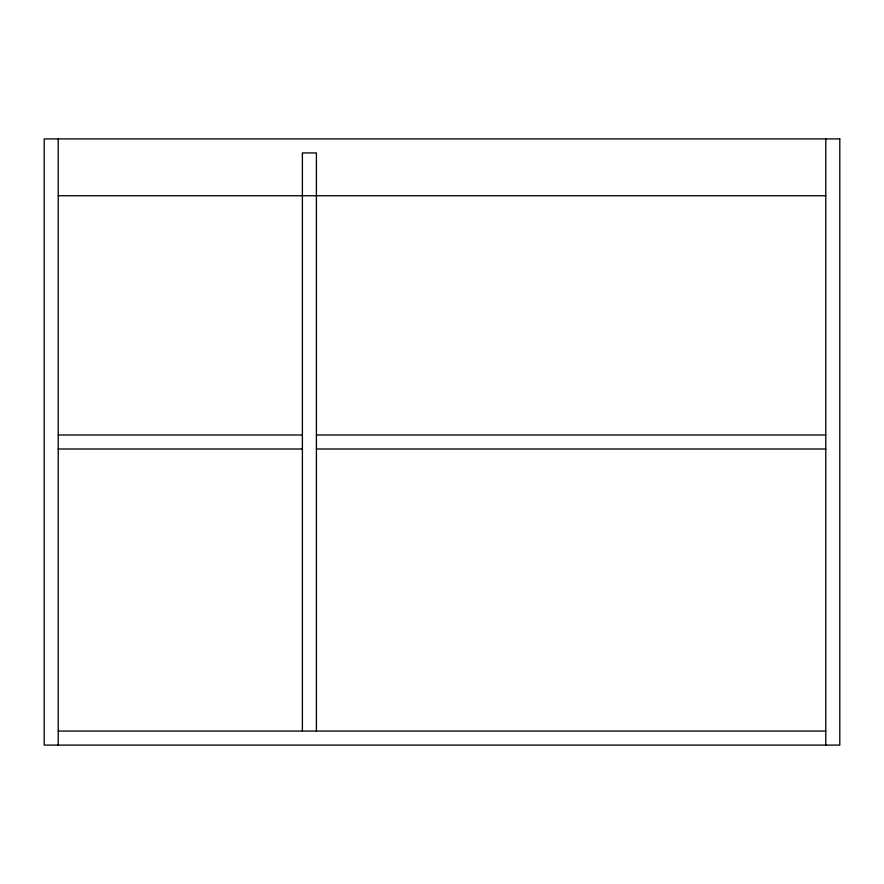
<?xml version="1.0" encoding="UTF-8"?>
<svg xmlns="http://www.w3.org/2000/svg" width="884" height="884" viewBox="0 0 884 884"><rect width="100%" height="100%" fill="white"/><g stroke="black" fill="none" stroke-linecap="round" stroke-linejoin="round"><path stroke-width="1.33" d="M58.222 195.74L825.778 195.74M58.222 434.994L302.394 434.994M316.406 434.994L825.778 434.994M58.222 449.006L302.394 449.006M316.406 449.006L825.778 449.006M58.222 731.068L825.778 731.068M825.778 138.91L825.778 745.09M316.406 731.068L316.406 152.932L302.394 152.932L302.394 731.068M58.222 138.91L58.222 745.09M839.8 138.91L44.2 138.91L44.2 745.09L839.8 745.09L839.8 138.91"/></g></svg>
